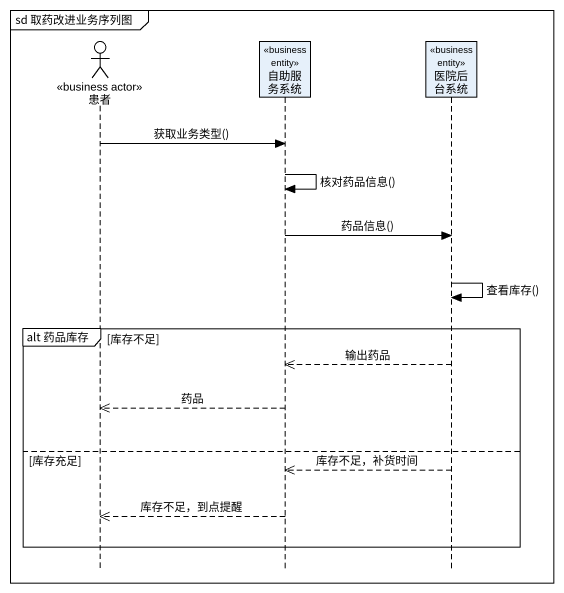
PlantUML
@startuml
mainframe sd 取药改进业务序列图
hide footbox
actor 患者 <<business actor>>
participant 自助服务系统 <<business entity>>
participant 医院后台系统 <<business entity>>

患者 -> 自助服务系统 : 获取业务类型()
自助服务系统 -> 自助服务系统 : 核对药品信息()
自助服务系统 -> 医院后台系统 : 药品信息()
医院后台系统 -> 医院后台系统 : 查看库存()
group alt 药品库存 [库存不足]
  医院后台系统 -->> 自助服务系统 : 输出药品
  自助服务系统 -->> 患者 : 药品
else 库存充足
  医院后台系统 -->> 自助服务系统 : 库存不足，补货时间
  自助服务系统 -->> 患者 : 库存不足，到点提醒
end
@enduml
